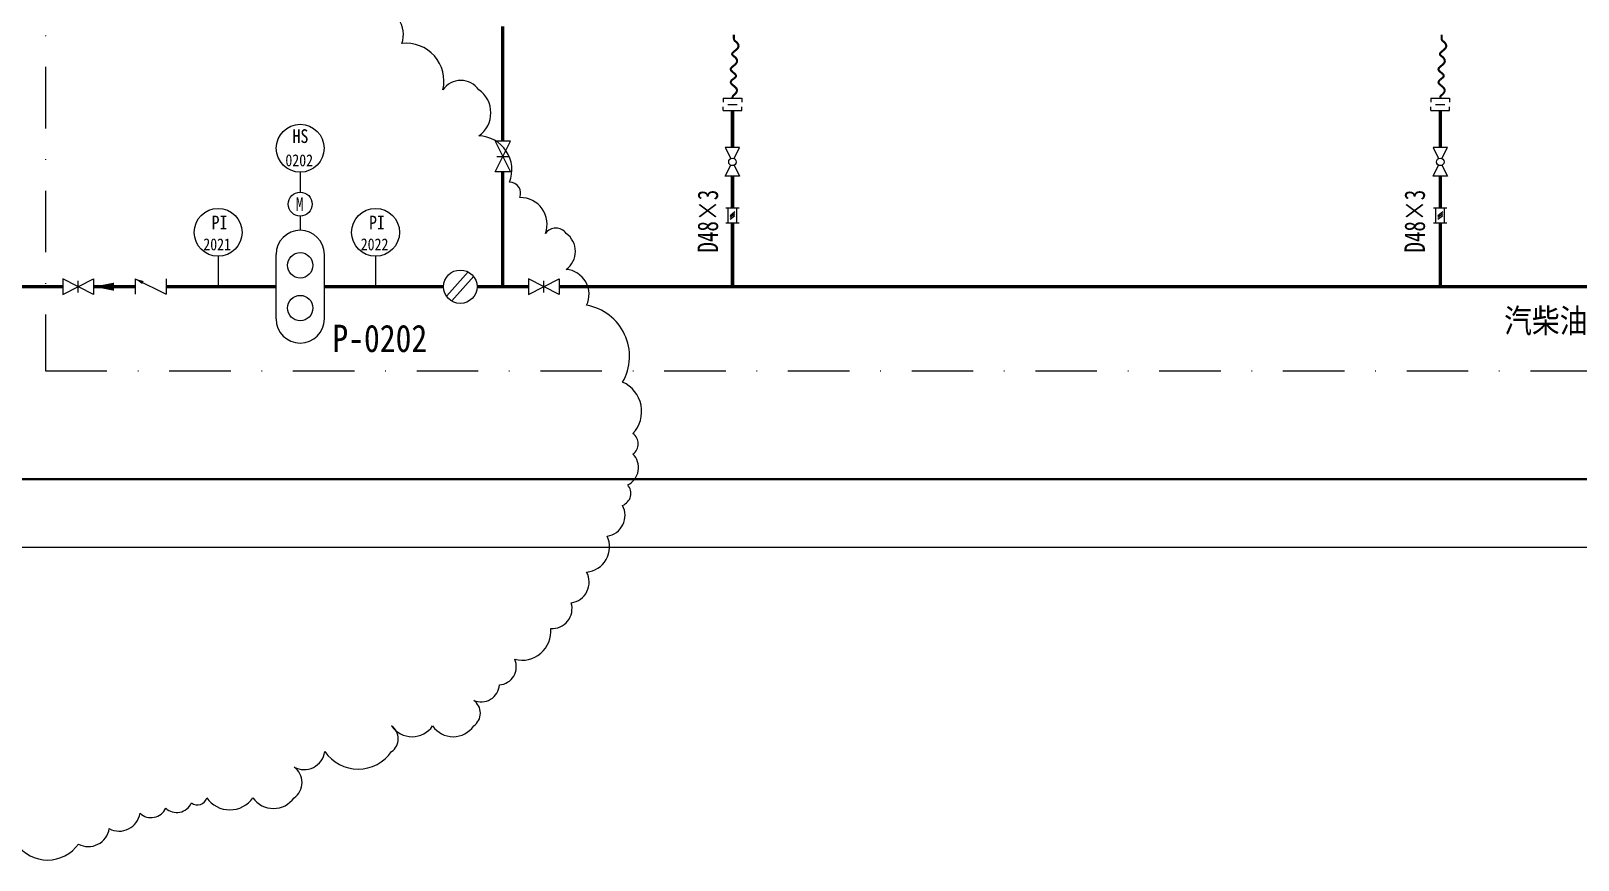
# Model space of a CAD drawing. Header units: millimetres. Extents: x 36820 to 41163, y -3485 to -2358.
# Drawn here: x 37674.6 to 37900.9, y -3119.5 to -2998.3 of the extents above; entities that cross this region are included whole.
import ezdxf
from ezdxf.enums import TextEntityAlignment as Align

# ---------------------------------------------------------------- set-up
doc = ezdxf.new("R2010")
doc.units = ezdxf.units.MM
doc.header["$LTSCALE"] = 6
doc.linetypes.add('DASHDOT', pattern=[1, 0.5, -0.25, 0, -0.25])
for name, color, linetype in [('bc', 7, 'Continuous'), ('BZC', 7, 'Continuous'), ('DEVICE', 4, 'Continuous')]:
    doc.layers.add(name, color=color, linetype=linetype)
doc.styles.add('HZ', font='', dxfattribs={"width": 0.8})
doc.styles.add('HZTXT', font='', dxfattribs={"width": 0.8})
doc.styles.add('ST', font='')
doc.styles.get("Standard").update_dxf_attribs({"font": ''})
doc.styles.get('HZ').set_extended_font_data('NSimSun')
doc.styles.get('HZTXT').set_extended_font_data('NSimSun')
doc.styles.get('ST').set_extended_font_data('SimSun')
doc.styles.get('Standard').set_extended_font_data('NSimSun')

# ---------------------------------------------------------------- blocks, each defined once
blk = doc.blocks.new('F15')
for p, q in [((-2.5, 1.25), (-0.59, 0.3)), ((-2.5, -1.25), (-2.5, 1.25)), ((2.5, 1.25), (0.59, 0.3)), ((2.5, -1.25), (2.5, 1.25)), ((-0.59, -0.3), (-2.5, -1.25)), ((0.59, -0.3), (2.5, -1.25))]:
    blk.add_line(p, q)
blk.add_circle((0, 0), 0.661)

msp = doc.modelspace()

# ---------------------------------------------------------------- linework, layer by layer
at = {"linetype": 'DASHDOT', "ltscale": 3}
for p, q in [((37676.739, -2804.444), (37676.739, -3047.995)), ((37676.739, -3047.995), (38540.176, -3047.995))]:
    msp.add_line(p, q, dxfattribs=at)
at = {"color": 7}
for p, q in [((37775.877, -3008.126), (37778.577, -3008.126)), ((37776.552, -3009.026), (37777.902, -3009.026)), ((37879.397, -3008.126), (37882.097, -3008.126)), ((37880.072, -3009.026), (37881.422, -3009.026)), ((37775.877, -3009.926), (37778.577, -3009.926)), ((37879.397, -3009.926), (37882.097, -3009.926)), ((37776.263, -3024.139), (37778.192, -3024.139)), ((37776.585, -3026.389), (37776.585, -3024.139)), ((37776.882, -3025.239), (37777.592, -3024.699)), ((37776.882, -3025.509), (37777.592, -3024.969)), ((37776.882, -3025.779), (37777.592, -3025.239)), ((37777.87, -3026.389), (37777.87, -3024.139)), ((37879.782, -3024.139), (37881.711, -3024.139)), ((37880.104, -3026.389), (37880.104, -3024.139)), ((37880.401, -3025.239), (37881.111, -3024.699)), ((37880.401, -3025.509), (37881.111, -3024.969)), ((37880.401, -3025.779), (37881.111, -3025.239)), ((37881.39, -3026.389), (37881.39, -3024.139)), ((37778.192, -3026.389), (37776.263, -3026.389)), ((37881.711, -3026.389), (37879.782, -3026.389))]:
    msp.add_line(p, q, dxfattribs=at)
at = {"ltscale": 100}
for p, q in [((37775.877, -3008.126), (37775.877, -3008.674)), ((37775.877, -3009.926), (37775.877, -3009.378)), ((37778.577, -3008.126), (37778.577, -3008.674)), ((37778.577, -3009.926), (37778.577, -3009.378)), ((37879.397, -3008.126), (37879.397, -3008.674)), ((37879.397, -3009.926), (37879.397, -3009.378)), ((37882.097, -3008.126), (37882.097, -3008.674)), ((37882.097, -3009.926), (37882.097, -3009.378))]:
    msp.add_line(p, q, dxfattribs=at)
at = {"color": 7, "lineweight": -3}
for p, q in [((37714.005, -3018.931), (37714.005, -3021.848)), ((37714.005, -3025.351), (37714.005, -3027.427))]:
    msp.add_line(p, q, dxfattribs=at)
for p, q in [((37710.469, -3040.385), (37710.469, -3030.963)), ((37717.541, -3040.385), (37717.541, -3030.963)), ((37689.869, -3034.516), (37694.376, -3036.77)), ((37689.869, -3034.516), (37689.869, -3036.77)), ((37694.376, -3034.516), (37694.376, -3036.77)), ((37735.433, -3036.989), (37738.556, -3033.479)), ((37736.185, -3037.737), (37739.387, -3034.139))]:
    msp.add_line(p, q)
at = {"color": 0}
for points in [[(37777.227, -3008.126, 0.316, 0.3, -0.0379426), (37777.222, -3008.05, 0.3, 0.3, 0), (37777.222, -3008.059, 0.3, 0.3, -0.2365615), (37777.422, -3007.658, 0.3, 0.3, 0), (37777.416, -3007.663, 0.3, 0.3, 0.0310381), (37777.605, -3007.503, 0.3, 0.3, 0.1086408), (37777.844, -3007.145, 0.3, 0.3, 0.2061202), (37777.83, -3006.75, 0.3, 0.3, 0), (37777.826, -3006.741, 0.3, 0.3, 0.0765131), (37777.741, -3006.614, 0.3, 0.3, 0), (37777.618, -3006.482, 0.3, 0.3, 0.0323966), (37777.571, -3006.437, 0.3, 0.3, 0), (37777.366, -3006.266, 0.3, 0.3, 0.0016007), (37777.363, -3006.264, 0.3, 0.3, 0), (37777.18, -3006.114, 0.3, 0.3, -0.0384067), (37777.125, -3006.06, 0.3, 0.3, 0), (37777.085, -3006.016, 0.3, 0.3, -0.1193037), (37776.974, -3005.808, 0.3, 0.3, 0), (37776.98, -3005.83, 0.3, 0.3, -0.1493723), (37776.985, -3005.713, 0.3, 0.3, 0), (37777.004, -3005.657, 0.3, 0.3, -0.0888694), (37777.039, -3005.596, 0.3, 0.3, 0), (37777.123, -3005.494, 0.3, 0.3, -0.0400206), (37777.146, -3005.471, 0.3, 0.3, 0), (37777.286, -3005.349, 0.3, 0.3, -0.0126876), (37777.294, -3005.343, 0.3, 0.3, 0), (37777.455, -3005.216, 0.3, 0.3, 0.0086193), (37777.46, -3005.212, 0.3, 0.3, 0), (37777.599, -3005.094, 0.3, 0.3, 0.0377728), (37777.621, -3005.073, 0.3, 0.3, 0), (37777.696, -3004.987, 0.3, 0.3, 0.2452653), (37777.74, -3004.807, 0.3, 0.3, 0.1384576), (37777.605, -3004.571, 0.3, 0.3, 0.0179216), (37777.595, -3004.562, 0.3, 0.3, 0), (37777.46, -3004.447, 0.3, 0.3, 0.0085446), (37777.455, -3004.443, 0.3, 0.3, 0), (37777.294, -3004.314, 0.3, 0.3, -0.0125773), (37777.286, -3004.308, 0.3, 0.3, 0), (37777.146, -3004.184, 0.3, 0.3, -0.0396681), (37777.124, -3004.161, 0.3, 0.3, 0), (37777.039, -3004.059, 0.3, 0.3, -0.0882057), (37777.004, -3003.998, 0.3, 0.3, 0), (37776.985, -3003.941, 0.3, 0.3, -0.149265), (37776.98, -3003.825, 0.3, 0.3, 0), (37776.992, -3003.776, 0.3, 0.3, -0.1201032), (37777.037, -3003.693, 0.3, 0.3, 0), (37777.14, -3003.578, 0.3, 0.3, -0.0384216), (37777.162, -3003.557, 0.3, 0.3, 0), (37777.364, -3003.392, 0.3, 0.3, 0.002187), (37777.365, -3003.391, 0.3, 0.3, 0), (37777.585, -3003.208, 0.3, 0.3, 0.0334294), (37777.605, -3003.19, 0.3, 0.3, 0), (37777.772, -3003.009, 0.3, 0.3, 0.0773653), (37777.806, -3002.957, 0.3, 0.3, 0), (37777.882, -3002.793, 0.3, 0.3, 0.1311695), (37777.9, -3002.691, 0.3, 0.3, 0), (37777.886, -3002.523, 0.3, 0.3, 0.1280529), (37777.852, -3002.428, 0.3, 0.3, 0), (37777.688, -3002.186, 0.3, 0.3, 0.0773053), (37777.646, -3002.141, 0.3, 0.3, 0), (37777.327, -3001.891, 0.3, 0.3, -0.1426026), (37777.165, -3001.664, 0.3, 0.3, 0), (37777.193, -3001.744, 0.3, 0.3, -0.149265), (37777.188, -3001.627, 0.3, 0.3, 0), (37777.201, -3001.579, 0.3, 0.3, -0.1201032), (37777.245, -3001.496, 0.3, 0.3, 0), (37777.349, -3001.381, 0.3, 0.3, -0.0384216), (37777.371, -3001.36, 0.3, 0.3, 0), (37777.572, -3001.195, 0.3, 0.3, 0.002187), (37777.574, -3001.194, 0.3, 0.3, 0), (37777.794, -3001.011, 0.3, 0.3, 0.0334294), (37777.813, -3000.993, 0.3, 0.3, 0), (37777.98, -3000.812, 0.3, 0.3, 0.0773653), (37778.014, -3000.76, 0.3, 0.3, 0), (37778.091, -3000.596, 0.3, 0.3, 0.1311695), (37778.109, -3000.494, 0.3, 0.3, 0), (37778.094, -3000.326, 0.3, 0.3, 0.1280529), (37778.06, -3000.231, 0.3, 0.3, 0), (37777.896, -2999.989, 0.3, 0.3, 0.0773053), (37777.854, -2999.944, 0.3, 0.3, 0), (37777.621, -2999.761, 0.3, 0.3, -0.230172), (37777.43, -2999.368, 0.3, 0.3, 0), (37777.43, -2998.843, 0.3, 0.3, 0)], [(37880.747, -3008.126, 0.316, 0.3, -0.0379426), (37880.741, -3008.05, 0.3, 0.3, 0), (37880.741, -3008.059, 0.3, 0.3, -0.2365615), (37880.942, -3007.658, 0.3, 0.3, 0), (37880.935, -3007.663, 0.3, 0.3, 0.0310381), (37881.125, -3007.503, 0.3, 0.3, 0.1086408), (37881.363, -3007.145, 0.3, 0.3, 0.2061202), (37881.349, -3006.75, 0.3, 0.3, 0), (37881.345, -3006.741, 0.3, 0.3, 0.0765131), (37881.26, -3006.614, 0.3, 0.3, 0), (37881.137, -3006.482, 0.3, 0.3, 0.0323966), (37881.09, -3006.437, 0.3, 0.3, 0), (37880.885, -3006.266, 0.3, 0.3, 0.0016007), (37880.883, -3006.264, 0.3, 0.3, 0), (37880.699, -3006.114, 0.3, 0.3, -0.0384067), (37880.644, -3006.06, 0.3, 0.3, 0), (37880.604, -3006.016, 0.3, 0.3, -0.1193037), (37880.493, -3005.808, 0.3, 0.3, 0), (37880.499, -3005.83, 0.3, 0.3, -0.1493723), (37880.504, -3005.713, 0.3, 0.3, 0), (37880.524, -3005.657, 0.3, 0.3, -0.0888694), (37880.558, -3005.596, 0.3, 0.3, 0), (37880.643, -3005.494, 0.3, 0.3, -0.0400206), (37880.665, -3005.471, 0.3, 0.3, 0), (37880.805, -3005.349, 0.3, 0.3, -0.0126876), (37880.813, -3005.343, 0.3, 0.3, 0), (37880.974, -3005.216, 0.3, 0.3, 0.0086193), (37880.98, -3005.212, 0.3, 0.3, 0), (37881.119, -3005.094, 0.3, 0.3, 0.0377728), (37881.14, -3005.073, 0.3, 0.3, 0), (37881.216, -3004.987, 0.3, 0.3, 0.2452653), (37881.259, -3004.807, 0.3, 0.3, 0.1384576), (37881.125, -3004.571, 0.3, 0.3, 0.0179216), (37881.114, -3004.562, 0.3, 0.3, 0), (37880.98, -3004.447, 0.3, 0.3, 0.0085446), (37880.974, -3004.443, 0.3, 0.3, 0), (37880.813, -3004.314, 0.3, 0.3, -0.0125773), (37880.805, -3004.308, 0.3, 0.3, 0), (37880.665, -3004.184, 0.3, 0.3, -0.0396681), (37880.643, -3004.161, 0.3, 0.3, 0), (37880.558, -3004.059, 0.3, 0.3, -0.0882057), (37880.524, -3003.998, 0.3, 0.3, 0), (37880.504, -3003.941, 0.3, 0.3, -0.149265), (37880.499, -3003.825, 0.3, 0.3, 0), (37880.511, -3003.776, 0.3, 0.3, -0.1201032), (37880.556, -3003.693, 0.3, 0.3, 0), (37880.659, -3003.578, 0.3, 0.3, -0.0384216), (37880.682, -3003.557, 0.3, 0.3, 0), (37880.883, -3003.392, 0.3, 0.3, 0.002187), (37880.885, -3003.391, 0.3, 0.3, 0), (37881.105, -3003.208, 0.3, 0.3, 0.0334294), (37881.124, -3003.19, 0.3, 0.3, 0), (37881.291, -3003.009, 0.3, 0.3, 0.0773653), (37881.325, -3002.957, 0.3, 0.3, 0), (37881.402, -3002.793, 0.3, 0.3, 0.1311695), (37881.42, -3002.691, 0.3, 0.3, 0), (37881.405, -3002.523, 0.3, 0.3, 0.1280529), (37881.371, -3002.428, 0.3, 0.3, 0), (37881.207, -3002.186, 0.3, 0.3, 0.0773053), (37881.165, -3002.141, 0.3, 0.3, 0), (37880.847, -3001.891, 0.3, 0.3, -0.1426026), (37880.684, -3001.664, 0.3, 0.3, 0), (37880.712, -3001.744, 0.3, 0.3, -0.149265), (37880.707, -3001.627, 0.3, 0.3, 0), (37880.72, -3001.579, 0.3, 0.3, -0.1201032), (37880.765, -3001.496, 0.3, 0.3, 0), (37880.868, -3001.381, 0.3, 0.3, -0.0384216), (37880.89, -3001.36, 0.3, 0.3, 0), (37881.092, -3001.195, 0.3, 0.3, 0.002187), (37881.093, -3001.194, 0.3, 0.3, 0), (37881.313, -3001.011, 0.3, 0.3, 0.0334294), (37881.332, -3000.993, 0.3, 0.3, 0), (37881.499, -3000.812, 0.3, 0.3, 0.0773653), (37881.534, -3000.76, 0.3, 0.3, 0), (37881.61, -3000.596, 0.3, 0.3, 0.1311695), (37881.628, -3000.494, 0.3, 0.3, 0), (37881.613, -3000.326, 0.3, 0.3, 0.1280529), (37881.58, -3000.231, 0.3, 0.3, 0), (37881.416, -2999.989, 0.3, 0.3, 0.0773053), (37881.374, -2999.944, 0.3, 0.3, 0), (37881.141, -2999.761, 0.3, 0.3, -0.230172), (37880.949, -2999.368, 0.3, 0.3, 0), (37880.949, -2998.843, 0.3, 0.3, 0)]]:
    msp.add_lwpolyline(points, format="xyseb", dxfattribs=at)
for points in [[(37690.988, -3035.075, 0.5, 0, 0), (37689.852, -3034.508, 0.3, 0.3, 0)], [(37683.79, -3035.674, 0, 1.2, 0), (37686.79, -3035.674, 1.2, 1.2, 0)]]:
    msp.add_lwpolyline(points, format="xyseb")
at = {"lineweight": -3}
msp.add_circle((37714.005, -3015.431), 3.5, dxfattribs=at)
at = {"color": 7, "lineweight": -3}
msp.add_circle((37714.005, -3023.6), 1.752, dxfattribs=at)
for centre, radius in [((37702, -3027.726), 3.5), ((37725.025, -3027.726), 3.5), ((37714.005, -3032.549), 1.854), ((37737.423, -3035.674), 2.441), ((37714.005, -3038.798), 1.854)]:
    msp.add_circle(centre, radius)
for centre, start, end in [((37714.005, -3030.963), 0, 180), ((37714.005, -3040.385), 180, 0)]:
    msp.add_arc(centre, 3.536, start, end)
at = {"layer": 'bc', "color": 2, "linetype": 'Continuous', "ltscale": 0.13}
msp.add_lwpolyline([(37472.334, -2479.821), (38802.086, -2479.821), (38802.086, -3073.821), (37472.334, -3073.821)], close=True, dxfattribs=at)
msp.add_lwpolyline([(37472.334, -2479.821), (38802.086, -2479.821), (38802.086, -3073.821), (37472.334, -3073.821)], close=True, dxfattribs=at)
msp.add_lwpolyline([(37472.334, -2479.821), (38802.086, -2479.821), (38802.086, -3073.821), (37472.334, -3073.821)], close=True, dxfattribs=at)
at = {"layer": 'bc', "color": 2, "linetype": 'Continuous', "ltscale": 0.13, "const_width": 0.3}
msp.add_lwpolyline([(37497.334, -2489.821), (38792.086, -2489.821), (38792.086, -3063.821), (37497.334, -3063.821)], close=True, dxfattribs=at)
msp.add_lwpolyline([(37497.334, -2489.821), (38792.086, -2489.821), (38792.086, -3063.821), (37497.334, -3063.821)], close=True, dxfattribs=at)
msp.add_lwpolyline([(37497.334, -2489.821), (38792.086, -2489.821), (38792.086, -3063.821), (37497.334, -3063.821)], close=True, dxfattribs=at)
at = {"layer": 'bc', "color": 2, "linetype": 'Continuous', "ltscale": 0.13}
msp.add_lwpolyline([(37672.55, -3117.172, 0.5205671), (37681.56, -3117.172, 0.5205671), (37686.066, -3114.921, 0.5205671), (37690.571, -3112.67, 0.5205671), (37694.325, -3111.92, 0.5205671), (37698.08, -3111.169, 0.5205671), (37700.333, -3110.419, 0.5205671), (37707.091, -3110.419, 0.5205671), (37713.098, -3110.419, 0.5205671), (37713.098, -3105.917, 0.5205671), (37717.603, -3103.666, 0.5205671), (37727.365, -3103.666, 0.5205671), (37727.365, -3099.915, 0.5205671), (37733.372, -3099.915, 0.5205671), (37739.379, -3099.915, 0.5205671), (37739.379, -3096.163, 0.5205671), (37743.133, -3093.912, 0.5205671), (37745.386, -3090.16, 0.5205671), (37750.642, -3085.659, 0.5205671), (37753.646, -3081.907, 0.5205671), (37755.898, -3077.405, 0.5205671), (37758.902, -3072.153, 0.5205671), (37761.154, -3067.651, 0.5205671), (37761.905, -3064.65, 0.5205671), (37762.656, -3060.148, 0.5205671), (37762.656, -3057.146, 0.5205671), (37761.154, -3049.643, 0.5205671), (37755.898, -3038.388, 0.5205671), (37752.895, -3033.136, 0.5205671), (37752.895, -3027.884, 0.5205671), (37749.891, -3027.884, 0.5205671), (37746.137, -3022.631, 0.5205671), (37744.635, -3020.381, 0.5205671), (37740.13, -3013.628, 0.5205671), (37740.13, -3006.875, 0.5205671), (37734.873, -3006.875, 0.5205671), (37728.866, -3000.122, 0.5205671), (37725.112, -2994.87, 0.5205671)], format="xyb", dxfattribs=at)
at = {"layer": 'BZC', "color": 0}
for p, q in [((37744.756, -3014.391), (37742.503, -3014.391)), ((37742.503, -3014.391), (37744.756, -3018.898)), ((37742.503, -3018.898), (37744.756, -3014.391)), ((37742.783, -3016.644), (37744.476, -3016.644)), ((37744.756, -3018.898), (37742.503, -3018.898)), ((37679.283, -3034.547), (37679.283, -3036.801)), ((37679.283, -3036.801), (37683.79, -3034.547)), ((37683.79, -3036.801), (37679.283, -3034.547)), ((37681.536, -3036.52), (37681.536, -3034.827)), ((37683.79, -3034.547), (37683.79, -3036.801)), ((37747.395, -3034.547), (37747.395, -3036.801)), ((37747.395, -3036.801), (37751.902, -3034.547)), ((37751.902, -3036.801), (37747.395, -3034.547)), ((37749.649, -3036.52), (37749.649, -3034.827)), ((37751.902, -3034.547), (37751.902, -3036.801))]:
    msp.add_line(p, q, dxfattribs=at)
at = {"layer": 'BZC'}
for p, q in [((37702, -3031.226), (37702, -3035.674)), ((37725.025, -3031.226), (37725.025, -3035.674))]:
    msp.add_line(p, q, dxfattribs=at)
at = {"layer": 'BZC', "const_width": 0.5}
for points in [[(37743.63, -3014.391), (37743.63, -2997.614)], [(37679.283, -3035.674), (37658.686, -3035.674), (37658.686, -3003.809)], [(37777.227, -3015.32), (37777.227, -3009.926)], [(37880.747, -3015.32), (37880.747, -3009.926)], [(37743.63, -3035.674), (37743.63, -3018.898)], [(37777.227, -3024.139), (37777.227, -3019.52)], [(37880.747, -3024.139), (37880.747, -3019.52)], [(37777.227, -3035.674), (37777.227, -3026.389)], [(37880.747, -3035.674), (37880.747, -3026.389)], [(37689.869, -3035.674), (37683.79, -3035.674)], [(37705.426, -3035.674), (37694.376, -3035.674)], [(37710.469, -3035.674), (37705.426, -3035.674)], [(37717.541, -3035.674), (37724.233, -3035.674)], [(37724.233, -3035.674), (37734.983, -3035.674)], [(37739.864, -3035.674), (37747.395, -3035.674)], [(37751.902, -3035.674), (38508.314, -3035.674)]]:
    msp.add_lwpolyline(points, dxfattribs=at)

# ---------------------------------------------------------------- block references
at = {"layer": 'BZC', "xscale": 0.8400000035762787, "yscale": 0.8400000035762787, "zscale": 0.84, "rotation": 90}
for p in [(37777.227, -3017.42), (37880.747, -3017.42)]:
    msp.add_blockref('F15', p, dxfattribs=at)

# ---------------------------------------------------------------- texts
at = {"lineweight": -3, "style": 'HZTXT', "width": 0.85}
for s, p in [('HS', (37714.041, -3013.655)), ('M', (37713.931, -3023.582))]:
    msp.add_text(s, height=2, rotation=360, dxfattribs=at).set_placement(p, align=Align.MIDDLE)
at = {"color": 30, "style": 'HZTXT', "width": 0.75}
for p in [(37775.117, -3030.682), (37878.511, -3030.682)]:
    msp.add_text('D48×3', height=3, rotation=89.96522, dxfattribs=at).set_placement(p)
at = {"style": 'HZTXT', "width": 0.85}
for p in [(37702.201, -3026.288), (37725.226, -3026.288)]:
    msp.add_text('PI', height=2, dxfattribs=at).set_placement(p, align=Align.MIDDLE)
at = {"style": 'HZ', "width": 0.85}
msp.add_text('P-0202', height=4, dxfattribs=at).set_placement((37718.705, -3045.229))
at = {"layer": 'DEVICE', "color": 0, "width": 0.85}
for s, p in [('0202', (37711.832, -3018.057)), ('2021', (37699.827, -3030.351)), ('2022', (37722.852, -3030.351))]:
    msp.add_text(s, height=1.75, rotation=359.78537, dxfattribs=at).set_placement(p)
at = {"layer": 'DEVICE', "color": 7, "style": 'ST', "width": 0.85}
msp.add_text('汽柴油火车槽车底油扫舱软管    共8套', height=3.5, dxfattribs=at).set_placement((37890.1, -3042.403))

doc.saveas('drawing.dxf')
